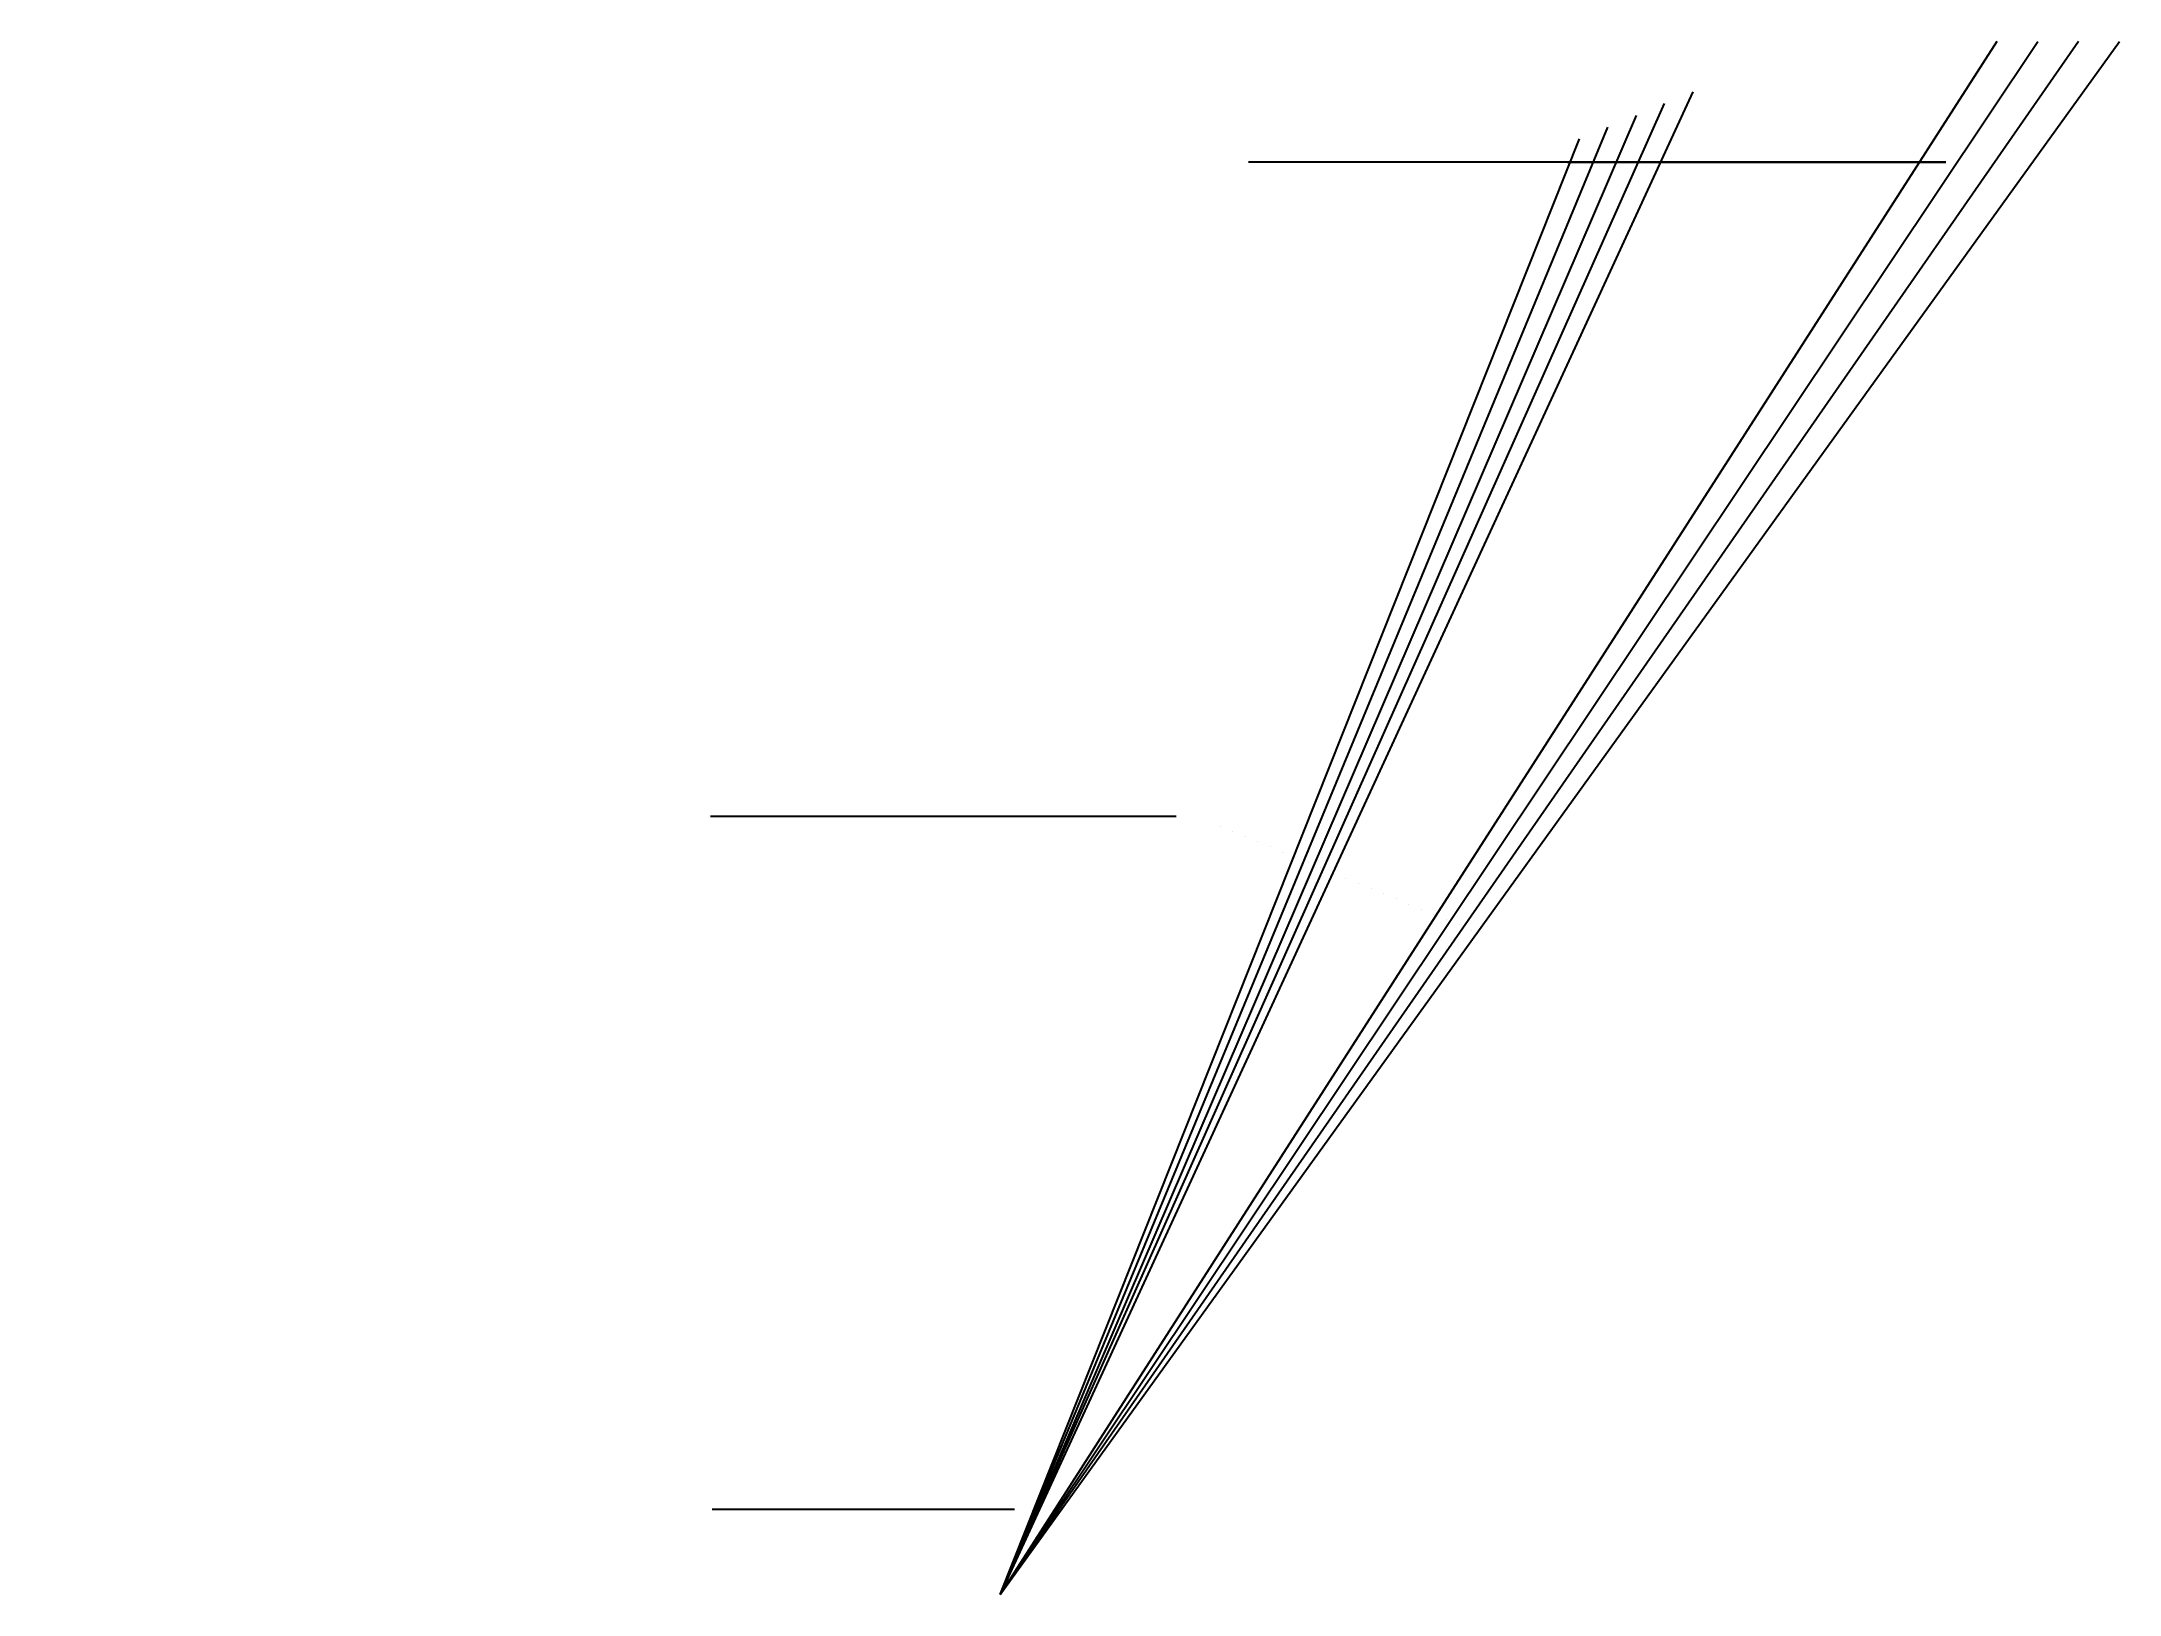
# Model space of a CAD drawing. Header units: inches. Extents: x -2.93 to 0.12, y -0.63 to 1.65.
import ezdxf
from ezdxf import colors
from ezdxf.entities.mleader import LeaderData, LeaderLine
from ezdxf.math import Vec2, Vec3

# ---------------------------------------------------------------- set-up
doc = ezdxf.new("R2010")
doc.units = ezdxf.units.IN
doc.header["$MEASUREMENT"] = 0
doc.styles.get("Standard").update_dxf_attribs({"font": 'ARIAL.TTF'})

msp = doc.modelspace()

# ---------------------------------------------------------------- linework, layer by layer
for p, q in [((-0.06, 1.65, 1.0045), (-1.5244, -0.6314, 0.3346)), ((-1.5244, -0.6314, 0.3146), (0, 1.65, 1.0045)), ((0.06, 1.65, 1.0045), (-1.5244, -0.6314, 0.2946)), ((-1.5244, -0.6314, 0.2746), (0.12, 1.65, 1.0045)), ((-0.5067, 1.5761, 1.3561), (-1.5244, -0.6314, 0.3546)), ((-1.5244, -0.6314, 0.3746), (-0.5483, 1.5588, 1.3561)), ((-0.5899, 1.5416, 1.3561), (-1.5244, -0.6314, 0.3946)), ((-1.5244, -0.6314, 0.4146), (-0.6314, 1.5244, 1.3561)), ((-1.5244, -0.6314, 0.4346), (-0.673, 1.5072, 1.3561)), ((-1.201, 0.4975, -0.05), (-1.201, 0.4975, 2.059)), ((-1.1826, 0.4898, -0.05), (-1.1826, 0.4898, 2.059)), ((-1.1641, 0.4822, -0.05), (-1.1641, 0.4822, 2.059)), ((-1.1456, 0.4745, -0.05), (-1.1456, 0.4745, 2.059)), ((-1.1271, 0.4669, -0.05), (-1.1271, 0.4669, 2.059)), ((-1.1087, 0.4592, -0.05), (-1.1087, 0.4592, 2.059)), ((-1.0902, 0.4516, -0.05), (-1.0902, 0.4516, 2.059)), ((-1.0717, 0.4439, -0.05), (-1.0717, 0.4439, 2.059)), ((-1.0532, 0.4363, -0.05), (-1.0532, 0.4363, 2.059)), ((-1.0347, 0.4286, -0.05), (-1.0347, 0.4286, 2.059)), ((-1.0163, 0.421, -0.05), (-1.0163, 0.421, 2.059)), ((-0.9978, 0.4133, -0.05), (-0.9978, 0.4133, 2.059)), ((-0.9793, 0.4056, -0.05), (-0.9793, 0.4056, 2.059)), ((-0.9608, 0.398, -0.05), (-0.9608, 0.398, 2.059)), ((-0.9424, 0.3903, -0.05), (-0.9424, 0.3903, 2.059)), ((-0.9239, 0.3827, -0.05), (-0.9239, 0.3827, 2.059)), ((-0.9054, 0.375, -0.05), (-0.9054, 0.375, 2.059)), ((-0.8869, 0.3674, -0.05), (-0.8869, 0.3674, 2.059)), ((-0.8684, 0.3597, -0.05), (-0.8684, 0.3597, 2.059)), ((-0.85, 0.3521, -0.05), (-0.85, 0.3521, 2.059)), ((-0.8315, 0.3444, -0.05), (-0.8315, 0.3444, 2.059))]:
    msp.add_line(p, q)

# ---------------------------------------------------------------- leaders
ml = msp.add_multileader_mtext('Standard')
ml.set_content('horizontal view dumps', color=256)
ml.set_leader_properties()
ml.build(insert=Vec2(0, 0))
ml.multileader.update_dxf_attribs({"dogleg_length": 0.36, "arrow_head_size": 0.075})
ctx = ml.context
ctx.base_point, ctx.char_height, ctx.arrow_head_size, ctx.landing_gap_size, ctx.plane_origin, ctx.plane_y_axis = Vec3(-2.3651, 1.4728, 1.7656), 0.075, 0.075, 0.09, Vec3(-0.7561, 1.4728, 1.4713), Vec3(0, 0, 1)
ctx.text_align_type = 2
notes = []
notes.append((ctx, [(0, (1, 1, 0), (-0.7994, 1.4728, 1.7656), (-1, 0), 0.36, [(1, [(-0.7561, 1.4728, 1.4713), (-0.1349, 1.4728, 1.1197)], 0, [])])]))
ctx.mtext.insert, ctx.mtext.alignment, ctx.mtext.flow_direction, ctx.mtext.extrusion = Vec3(-1.2494, 1.4728, 1.8135), 3, 5, Vec3(0, -1)
ml = msp.add_multileader_mtext('Standard')
ml.set_content('vertical view port', color=256)
ml.set_leader_properties()
ml.build(insert=Vec2(0, 0))
ml.multileader.update_dxf_attribs({"dogleg_length": 0.36, "arrow_head_size": 0.075})
ctx = ml.context
ctx.base_point, ctx.char_height, ctx.arrow_head_size, ctx.landing_gap_size, ctx.plane_origin, ctx.plane_y_axis = Vec3(-2.9076, 0.5116, -0.1956), 0.075, 0.075, 0.09, Vec3(-1.2351, 0.5116, -0.05), Vec3(0, 0, 1)
ctx.text_align_type = 2
notes.append((ctx, [(0, (1, 1, 0), (-1.5895, 0.5116, -0.1956), (-1, 0), 0.36, [(0, [(-1.2351, 0.5116, -0.05)], 0, [])])]))
ctx.mtext.insert, ctx.mtext.alignment, ctx.mtext.flow_direction, ctx.mtext.extrusion = Vec3(-2.0395, 0.5116, -0.1477), 3, 5, Vec3(0, -1)
ml = msp.add_multileader_mtext('Standard')
ml.set_content('vertical view dump', color=256)
ml.set_leader_properties()
ml.build(insert=Vec2(0, 0))
ml.multileader.update_dxf_attribs({"dogleg_length": 0.36, "arrow_head_size": 0.075})
ctx = ml.context
ctx.base_point, ctx.char_height, ctx.arrow_head_size, ctx.landing_gap_size, ctx.plane_origin, ctx.plane_y_axis = Vec3(-2.7083, 0.5116, 2.2305), 0.075, 0.075, 0.09, Vec3(-1.2351, 0.5116, 2.059), Vec3(0, 0, 1)
ctx.text_align_type = 2
notes.append((ctx, [(0, (1, 1, 0), (-1.312, 0.5116, 2.2305), (-1, 0), 0.36, [(0, [(-1.2351, 0.5116, 2.059)], 0, [])])]))
ctx.mtext.insert, ctx.mtext.alignment, ctx.mtext.flow_direction, ctx.mtext.extrusion = Vec3(-1.762, 0.5116, 2.2784), 3, 5, Vec3(0, -1)
ml = msp.add_multileader_mtext('Standard')
ml.set_content('horizontal view port', color=256)
ml.set_leader_properties()
ml.build(insert=Vec2(0, 0))
ml.multileader.update_dxf_attribs({"dogleg_length": 0.36, "arrow_head_size": 0.075})
ctx = ml.context
ctx.base_point, ctx.char_height, ctx.arrow_head_size, ctx.landing_gap_size, ctx.plane_origin, ctx.plane_y_axis = Vec3(-3.022, -0.5068, 0.7027), 0.075, 0.075, 0.09, Vec3(-1.4694, -0.5068, 0.4698), Vec3(0, 0, 1)
ctx.text_align_type = 2
notes.append((ctx, [(0, (1, 1, 0), (-1.587, -0.5068, 0.7027), (-1, 0), 0.36, [(0, [(-1.4694, -0.5068, 0.4698)], 0, [])])]))
ctx.mtext.insert, ctx.mtext.alignment, ctx.mtext.flow_direction, ctx.mtext.extrusion = Vec3(-2.037, -0.5068, 0.7506), 3, 5, Vec3(0, -1)
for ctx, leaders in notes:
    for number, flags, end, landing, length, lines in leaders:
        leader = LeaderData()
        leader.index, (leader.has_last_leader_line, leader.has_dogleg_vector, leader.attachment_direction) = number, flags
        leader.last_leader_point, leader.dogleg_vector, leader.dogleg_length = Vec3(end), Vec3(landing), length
        for number, points, colour, breaks in lines:
            line = LeaderLine()
            line.index, line.vertices, line.color, line.breaks = number, Vec3.list(points), colors.encode_raw_color(colour), breaks
            leader.lines.append(line)
        ctx.leaders.append(leader)

doc.saveas('drawing.dxf')
